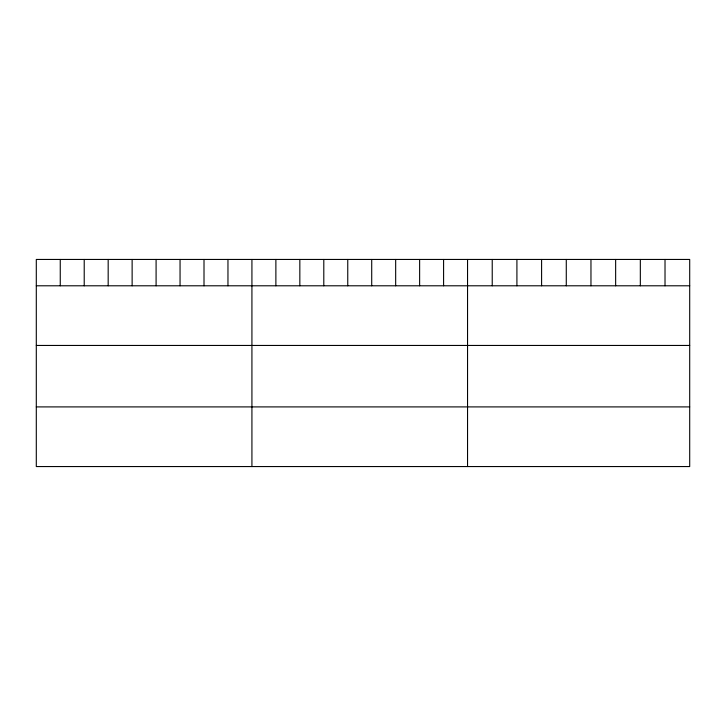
<?xml version="1.0" encoding="UTF-8"?>
<svg xmlns="http://www.w3.org/2000/svg" width="726" height="726" viewBox="0 0 726 726"><rect width="100%" height="100%" fill="white"/><g stroke="black" fill="none" stroke-linecap="round" stroke-linejoin="round"><path stroke-width="1.09" d="M689.7 285.79L689.7 466.555L36.3 466.555L36.3 259.445L689.7 259.445L689.7 285.79L36.3 285.79M36.3 345.449L689.7 345.449M36.3 406.905L689.7 406.905M665.016 259.445L665.016 285.79M640.332 259.445L640.332 285.79M615.648 259.445L615.648 285.79M590.964 259.445L590.964 285.79M566.28 259.445L566.28 285.79M541.596 259.445L541.596 285.79M516.912 259.445L516.912 285.79M492.228 259.445L492.228 285.79M467.544 259.445L467.544 466.555M443.586 259.445L443.586 285.79M419.628 259.445L419.628 285.79M395.67 259.445L395.67 285.79M371.712 259.445L371.712 285.79M347.754 259.445L347.754 285.79M323.796 259.445L323.796 285.79M299.838 259.445L299.838 285.79M275.88 259.445L275.88 285.79M251.922 259.445L251.922 466.555M227.964 259.445L227.964 285.79M204.006 259.445L204.006 285.79M180.048 259.445L180.048 285.79M156.09 259.445L156.09 285.79M132.132 259.445L132.132 285.79M108.174 259.445L108.174 285.79M84.216 259.445L84.216 285.79M60.258 259.445L60.258 285.79"/></g></svg>
